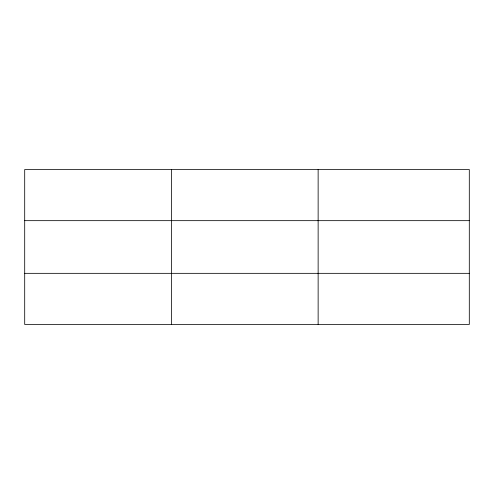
<?xml version="1.0" encoding="UTF-8"?>
<svg xmlns="http://www.w3.org/2000/svg" width="494" height="494" viewBox="0 0 494 494"><rect width="100%" height="100%" fill="white"/><g stroke="black" fill="none" stroke-linecap="round" stroke-linejoin="round"><path stroke-width="0.74" d="M171.418 324.459L171.418 169.541M318.136 324.459L318.136 169.541M469.3 220.664L469.3 169.541L24.7 169.541L24.7 324.459L469.3 324.459L469.3 220.664L24.7 220.664M24.7 273.336L469.3 273.336"/></g></svg>
